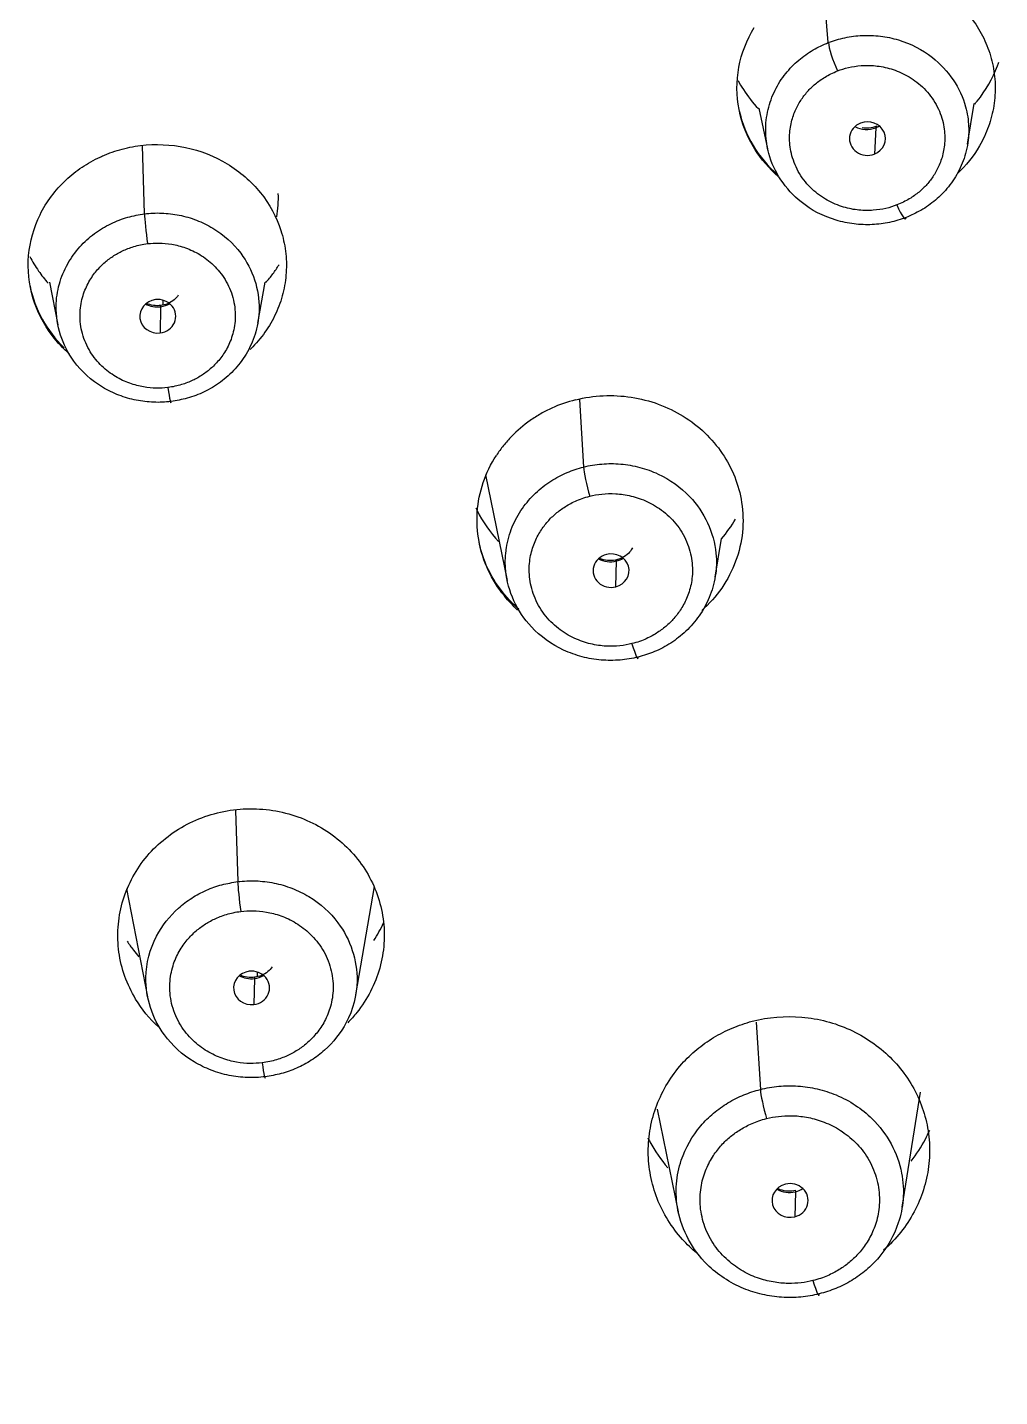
# Model space of a CAD drawing. Extents: x 0 to 1354, y 3495 to 4487.
# Drawn here: x 466.13 to 478.31, y 4063.05 to 4080.2 of the extents above; entities that cross this region are included whole.
import ezdxf

# ---------------------------------------------------------------- set-up
doc = ezdxf.new("R2010")
doc.units = 0
doc.header["$LTSCALE"] = 30
doc.header["$MEASUREMENT"] = 0
doc.layers.add('\\M+5B3DF\\M+5B4E7\\M+5CFDF', color=3, linetype='CONTINUOUS', lineweight=9)

msp = doc.modelspace()

# ---------------------------------------------------------------- linework, layer by layer
at = {"layer": '\\M+5B3DF\\M+5B4E7\\M+5CFDF', "color": 0, "lineweight": -3}
for p, q in [((476.167, 4080.006), (476.097, 4080.853)), ((475.298, 4079.185), (475.407, 4078.677)), ((477.912, 4078.735), (477.994, 4079.242)), ((476.761, 4078.94), (476.744, 4078.609)), ((467.601, 4077.861), (467.577, 4078.715)), ((466.411, 4077.005), (466.516, 4076.472)), ((469.021, 4076.492), (469.112, 4077.005)), ((467.833, 4076.78), (467.832, 4076.72)), ((467.803, 4076.698), (467.797, 4076.369)), ((473.052, 4075.536), (473.101, 4074.69)), ((471.872, 4074.594), (472.145, 4073.267)), ((474.75, 4073.312), (474.829, 4073.793)), ((473.504, 4073.188), (473.515, 4073.513)), ((473.586, 4073.557), (473.586, 4073.556)), ((468.743, 4070.387), (468.769, 4069.497)), ((467.377, 4069.405), (467.641, 4068.054)), ((470.247, 4068.079), (470.482, 4069.438)), ((469.014, 4068.366), (469.013, 4068.308)), ((468.978, 4068.283), (468.973, 4067.957)), ((475.265, 4067.738), (475.316, 4066.895)), ((477.092, 4065.42), (477.321, 4066.858)), ((474.022, 4066.646), (474.287, 4065.362)), ((475.755, 4065.613), (475.746, 4065.3))]:
    msp.add_line(p, q, dxfattribs=at)
for centre, major_axis, ratio, start_param, end_param in [((476.282, 4079.758), (0.108, -0.28), 0.136474, 3.575633, 5.051436), ((476.641, 4079.449), (-1.619, -0.041), 0.925657, 0.171946, 0.793629), ((476.657, 4078.804), (-0.225, 0), 0.934459, 5.106752, 8.248345), ((476.657, 4078.804), (-0.225, 0), 0.934459, 1.96516, 5.106752), ((476.648, 4079.194), (-0.298, -0.008), 0.925657, 1.028306, 1.939808), ((476.648, 4079.194), (-0.298, -0.008), 0.925657, 1.939808, 2.1097), ((476.876, 4078.677), (-0.108, 0.28), 0.136474, 0.010286, 0.294414), ((477.026, 4078.079), (-0.108, 0.28), 0.136474, 1.909843, 3.436007), ((467.64, 4077.595), (0.037, -0.298), 0.046549, 3.598384, 5.074186), ((467.762, 4077.226), (-1.62, -0.014), 0.92505, 0.171158, 0.759745), ((467.768, 4076.578), (-0.225, 0), 0.934536, 4.843899, 7.985491), ((467.768, 4076.578), (-0.225, 0), 0.934536, 1.702306, 4.843899), ((467.764, 4076.971), (-0.298, -0.003), 0.92505, 1.034112, 1.693651), ((467.764, 4076.971), (-0.298, -0.003), 0.92505, 1.693651, 2.106279), ((467.842, 4076.415), (-0.037, 0.298), 0.046549, 0.00103, 0.317165), ((467.894, 4075.793), (-0.037, 0.298), 0.046549, 1.932593, 3.458757), ((473.178, 4074.431), (0.073, -0.291), 0.092301, 3.593, 5.065638), ((473.446, 4073.392), (-0.225, 0), 0.934575, 4.975682, 8.117275), ((473.438, 4073.777), (-0.296, -0.006), 0.92411, 1.015168, 1.814755), ((473.446, 4073.392), (-0.225, 0), 0.934575, 1.83409, 4.975682), ((473.438, 4073.777), (-0.296, -0.006), 0.92411, 1.814755, 2.123709), ((473.592, 4073.238), (0.073, -0.291), 0.092301, 3.149747, 3.453374), ((473.708, 4072.584), (-0.073, 0.291), 0.092301, 1.924045, 3.453374), ((468.808, 4069.231), (-0.037, 0.298), 0.046549, 0.463176, 1.932593), ((468.943, 4068.166), (-0.225, 0), 0.9347, 4.84425, 7.985842), ((468.943, 4068.166), (-0.225, 0), 0.9347, 1.702657, 4.84425), ((468.939, 4068.554), (-0.296, -0.003), 0.922624, 1.025368, 1.691777), ((468.939, 4068.554), (-0.296, -0.003), 0.922624, 1.691777, 2.114664), ((469.017, 4068.001), (-0.037, 0.298), 0.046549, 0.008441, 0.32355), ((469.075, 4067.335), (0.037, -0.298), 0.046549, 5.074186, 6.606735), ((475.393, 4066.636), (-0.073, 0.291), 0.092301, 0.457548, 1.924045), ((475.688, 4065.504), (-0.226, 0), 0.934732, 4.976406, 8.117998), ((475.679, 4065.872), (-0.292, -0.007), 0.921816, 0.97664, 1.811223), ((475.688, 4065.504), (-0.226, 0), 0.934732, 1.834813, 4.976406), ((475.679, 4065.872), (-0.292, -0.007), 0.921816, 1.811223, 2.161607), ((475.832, 4065.338), (-0.073, 0.291), 0.092301, 6.279072, 6.601107), ((475.975, 4064.607), (0.073, -0.291), 0.092301, 5.065638, 6.601107)]:
    msp.add_ellipse(centre, major_axis=major_axis, ratio=ratio, start_param=start_param, end_param=end_param, dxfattribs=at)
for points, knots in [([(498.048, 4158.561), (499.537, 4157.987), (500.991, 4157.335), (503.081, 4156.207), (503.762, 4155.806), (505.084, 4154.951), (505.725, 4154.496), (507.584, 4153.058), (508.739, 4152.003), (510.862, 4149.74), (511.83, 4148.532), (513.568, 4145.995), (514.339, 4144.667), (515.694, 4141.93), (516.278, 4140.521), (517.804, 4136.224), (518.517, 4133.268), (519.308, 4128.796), (519.526, 4127.298), (519.894, 4124.296), (520.044, 4122.791), (520.417, 4118.271), (520.56, 4115.25), (520.636, 4110.717), (520.638, 4109.206), (520.597, 4106.184), (520.554, 4104.673), (520.42, 4101.654), (520.327, 4100.145), (520.086, 4097.131), (519.937, 4095.626), (519.387, 4091.124), (518.877, 4088.136), (517.767, 4083.729), (517.34, 4082.272), (516.354, 4079.399), (515.796, 4077.981), (514.522, 4075.209), (513.81, 4073.852), (512.18, 4071.249), (511.258, 4070.005), (509.698, 4068.277), (509.148, 4067.723), (507.992, 4066.671), (507.385, 4066.174), (505.494, 4064.757), (504.148, 4063.913), (502.068, 4062.746), (501.364, 4062.374), (499.94, 4061.655), (499.22, 4061.307), (497.053, 4060.279), (495.596, 4059.613), (493.446, 4058.543), (492.736, 4058.174), (491.338, 4057.396), (490.652, 4056.987), (489.311, 4056.118), (488.657, 4055.66), (487.706, 4054.933), (487.393, 4054.684), (486.779, 4054.174), (486.478, 4053.913), (485.881, 4053.384), (485.585, 4053.118), (484.991, 4052.582), (484.694, 4052.312), (483.812, 4051.489), (483.237, 4050.921), (482.168, 4049.711), (481.671, 4049.072), (480.772, 4047.729), (480.371, 4047.025), (479.653, 4045.576), (479.334, 4044.832), (478.76, 4043.32), (478.506, 4042.552), (477.821, 4040.226), (477.47, 4038.645), (477.193, 4037.052)], [0, 0, 0, 0, 0.03125, 0.03125, 0.046875, 0.046875, 0.0625, 0.0625, 0.09375, 0.09375, 0.125, 0.125, 0.15625, 0.15625, 0.1875, 0.1875, 0.25, 0.25, 0.28125, 0.28125, 0.3125, 0.3125, 0.375, 0.375, 0.40625, 0.40625, 0.4375, 0.4375, 0.46875, 0.46875, 0.5, 0.5, 0.5625, 0.5625, 0.59375, 0.59375, 0.625, 0.625, 0.65625, 0.65625, 0.6875, 0.6875, 0.703125, 0.703125, 0.71875, 0.71875, 0.75, 0.75, 0.765625, 0.765625, 0.78125, 0.78125, 0.8125, 0.8125, 0.828125, 0.828125, 0.84375, 0.84375, 0.859375, 0.859375, 0.867188, 0.867188, 0.875, 0.875, 0.882813, 0.882813, 0.890625, 0.890625, 0.90625, 0.90625, 0.921875, 0.921875, 0.9375, 0.9375, 0.953125, 0.953125, 0.96875, 0.96875, 1, 1, 1, 1]), ([(477.479, 4036.988), (477.514, 4037.19), (477.594, 4037.649), (477.743, 4038.418), (477.942, 4039.344), (478.182, 4040.346), (478.558, 4041.75), (479.034, 4043.258), (479.749, 4045.107), (480.557, 4046.812), (481.569, 4048.451), (482.475, 4049.612), (483.174, 4050.395), (483.72, 4050.964), (484.274, 4051.514), (484.896, 4052.101), (485.556, 4052.699), (486.279, 4053.336), (487.009, 4053.963), (487.729, 4054.55), (488.497, 4055.146), (489.606, 4055.948), (491.134, 4056.933), (493.076, 4058.015), (495.111, 4059.026), (497.684, 4060.238), (500.38, 4061.506), (502.737, 4062.753), (504.255, 4063.645), (505.394, 4064.366), (507.42, 4065.757), (509.41, 4067.484), (511.2, 4069.52), (512.347, 4071.021), (513.485, 4072.763), (514.592, 4074.748), (515.655, 4076.97), (516.656, 4079.43), (517.576, 4082.125), (518.696, 4086.112), (519.683, 4091.185), (520.366, 4097.065), (520.727, 4102.371), (520.873, 4107.087), (520.883, 4111.209), (520.799, 4114.734), (520.663, 4117.66), (520.51, 4119.989), (520.37, 4121.722), (520.265, 4122.858), (520.029, 4125.221), (519.591, 4128.685), (518.759, 4133.098), (517.87, 4136.521), (516.72, 4140.04), (515.134, 4143.756), (512.786, 4147.647), (510.218, 4150.803), (507.625, 4153.277), (505.162, 4155.143), (502.955, 4156.485), (501.114, 4157.427), (499.704, 4158.062), (498.76, 4158.452), (498.289, 4158.636), (498.135, 4158.696)], [0, 0, 0, 0, 0.003976, 0.009037, 0.015181, 0.02234, 0.029033, 0.04339, 0.053009, 0.067553, 0.080041, 0.090497, 0.096214, 0.100508, 0.105868, 0.11143, 0.117193, 0.123269, 0.130297, 0.136094, 0.141538, 0.149425, 0.163015, 0.17726, 0.192999, 0.207436, 0.232823, 0.251111, 0.25955, 0.267329, 0.277588, 0.307897, 0.319194, 0.331856, 0.345879, 0.361259, 0.378, 0.3961, 0.415561, 0.436382, 0.481194, 0.521892, 0.558479, 0.590959, 0.619335, 0.643607, 0.663774, 0.679837, 0.691795, 0.699649, 0.703397, 0.740803, 0.771616, 0.795835, 0.813454, 0.847523, 0.878173, 0.905401, 0.929204, 0.949582, 0.966531, 0.980047, 0.990129, 0.99678, 1, 1, 1, 1]), ([(513.427, 4145.187), (513.48, 4145.097), (513.748, 4144.642), (514.216, 4143.801), (514.803, 4142.642), (515.35, 4141.432), (515.869, 4140.179), (516.359, 4138.882), (516.811, 4137.542), (517.231, 4136.161), (517.62, 4134.741), (517.972, 4133.281), (518.295, 4131.785), (518.589, 4130.252), (518.853, 4128.684), (519.088, 4127.081), (519.299, 4125.445), (519.489, 4123.776), (519.654, 4122.075), (519.8, 4120.342), (519.923, 4118.577), (520.022, 4116.78), (520.104, 4114.952), (520.159, 4113.093), (520.192, 4111.204), (520.2, 4109.283), (520.184, 4107.333), (520.142, 4105.353), (520.072, 4103.343), (519.968, 4101.304), (519.836, 4099.236), (519.661, 4097.14), (519.446, 4095.017), (519.186, 4092.868), (518.862, 4090.696), (518.475, 4088.503), (518.008, 4086.292), (517.445, 4084.07), (516.895, 4082.18), (516.378, 4080.628), (515.937, 4079.415), (515.462, 4078.213), (514.953, 4077.023), (514.411, 4075.846), (513.823, 4074.688), (513.197, 4073.548), (512.522, 4072.431), (511.794, 4071.344), (511.016, 4070.288), (510.174, 4069.274), (509.278, 4068.301), (508.329, 4067.373), (507.318, 4066.502), (506.265, 4065.677), (505.158, 4064.913), (504.025, 4064.185), (502.866, 4063.493), (501.681, 4062.841), (500.482, 4062.214), (499.267, 4061.612), (498.043, 4061.026), (496.814, 4060.45), (495.586, 4059.872), (494.366, 4059.28), (493.158, 4058.67), (491.963, 4058.037), (490.856, 4057.41), (489.844, 4056.784), (488.921, 4056.166), (488.019, 4055.52), (487.143, 4054.84), (486.294, 4054.129), (485.464, 4053.395), (484.636, 4052.653), (483.81, 4051.901), (483.006, 4051.122), (482.253, 4050.295), (481.546, 4049.429), (480.877, 4048.53), (480.429, 4047.791), (480.066, 4047.147), (479.712, 4046.488), (479.216, 4045.458), (478.637, 4044.031), (478.109, 4042.498), (477.688, 4040.993), (477.358, 4039.666), (477.064, 4038.345), (476.908, 4037.461), (476.83, 4037.021)], [0, 0, 0, 0, 0.002468, 0.012514, 0.022798, 0.033329, 0.044108, 0.055129, 0.066393, 0.077904, 0.089657, 0.101655, 0.113899, 0.126387, 0.139118, 0.152094, 0.165315, 0.17878, 0.192488, 0.20644, 0.220635, 0.235074, 0.249757, 0.264681, 0.279851, 0.295264, 0.31092, 0.326819, 0.34296, 0.359346, 0.375974, 0.392844, 0.409959, 0.427314, 0.444912, 0.462752, 0.480832, 0.499156, 0.517721, 0.528, 0.538278, 0.548557, 0.558836, 0.569113, 0.579388, 0.589662, 0.599931, 0.610203, 0.620471, 0.630736, 0.641004, 0.651267, 0.661534, 0.671801, 0.682071, 0.692355, 0.702632, 0.712912, 0.723195, 0.733479, 0.743768, 0.75406, 0.764357, 0.774655, 0.784949, 0.79524, 0.805535, 0.814028, 0.822513, 0.830998, 0.839481, 0.847958, 0.856419, 0.864871, 0.873338, 0.881827, 0.890319, 0.898795, 0.907282, 0.915765, 0.918446, 0.924105, 0.932748, 0.944371, 0.958984, 0.969412, 0.979719, 0.989916, 1, 1, 1, 1]), ([(513.725, 4145.279), (513.731, 4145.27), (513.921, 4144.944), (514.292, 4144.287), (514.818, 4143.281), (515.332, 4142.192), (515.864, 4140.957), (516.434, 4139.511), (517.002, 4137.869), (517.539, 4136.095), (518.024, 4134.249), (518.452, 4132.336), (518.837, 4130.355), (519.172, 4128.306), (519.462, 4126.181), (519.721, 4123.968), (519.936, 4121.681), (520.119, 4119.321), (520.255, 4116.932), (520.357, 4114.541), (520.411, 4112.202), (520.431, 4109.921), (520.417, 4107.681), (520.37, 4105.453), (520.289, 4103.21), (520.168, 4100.954), (520.012, 4098.687), (519.804, 4096.398), (519.55, 4094.055), (519.222, 4091.662), (518.816, 4089.225), (518.311, 4086.729), (517.7, 4084.286), (517.109, 4082.252), (516.582, 4080.674), (516.137, 4079.453), (515.667, 4078.267), (515.174, 4077.116), (514.657, 4075.989), (514.101, 4074.884), (513.507, 4073.79), (512.865, 4072.707), (512.171, 4071.647), (511.449, 4070.641), (510.709, 4069.711), (509.956, 4068.856), (509.185, 4068.048), (508.377, 4067.279), (507.529, 4066.551), (506.654, 4065.857), (505.751, 4065.208), (504.838, 4064.606), (503.932, 4064.036), (503.025, 4063.5), (502.11, 4062.994), (501.183, 4062.5), (500.202, 4062), (499.127, 4061.474), (497.949, 4060.915), (496.699, 4060.331), (495.418, 4059.727), (494.143, 4059.105), (492.932, 4058.486), (491.85, 4057.904), (490.78, 4057.291), (489.735, 4056.635), (488.677, 4055.909), (487.713, 4055.193), (486.781, 4054.439), (485.86, 4053.634), (484.945, 4052.807), (484.055, 4051.994), (483.233, 4051.2), (482.53, 4050.434), (481.962, 4049.75), (481.523, 4049.186), (481.179, 4048.715), (480.9, 4048.299), (480.664, 4047.915), (480.417, 4047.491), (480.151, 4047.014), (479.866, 4046.469), (479.594, 4045.915), (479.333, 4045.338), (479.068, 4044.707), (478.782, 4043.972), (478.461, 4043.083), (478.13, 4042.043), (477.807, 4040.882), (477.496, 4039.643), (477.206, 4038.354), (477.049, 4037.473), (476.97, 4037.032)], [0, 0, 0, 0, 0.000249, 0.008916, 0.017886, 0.027158, 0.037545, 0.049877, 0.064188, 0.079026, 0.094192, 0.109873, 0.126, 0.142603, 0.159715, 0.177508, 0.196149, 0.214924, 0.234452, 0.253688, 0.272519, 0.290724, 0.308584, 0.326418, 0.344337, 0.362602, 0.380752, 0.398999, 0.417862, 0.437408, 0.457046, 0.477191, 0.498512, 0.517389, 0.527892, 0.538271, 0.548415, 0.558305, 0.568085, 0.577888, 0.587654, 0.597568, 0.607634, 0.617478, 0.626664, 0.635428, 0.644046, 0.652634, 0.661245, 0.669847, 0.678351, 0.686737, 0.694871, 0.702836, 0.710787, 0.718707, 0.726778, 0.735836, 0.745918, 0.756431, 0.767185, 0.778121, 0.788755, 0.798204, 0.806156, 0.816934, 0.826447, 0.835552, 0.84446, 0.853939, 0.86358, 0.872633, 0.88133, 0.889549, 0.896262, 0.901548, 0.905802, 0.909513, 0.912928, 0.916035, 0.920686, 0.925318, 0.929989, 0.934669, 0.939673, 0.945479, 0.952541, 0.961029, 0.970166, 0.979783, 0.989897, 1, 1, 1, 1]), ([(520.631, 4109.794), (520.631, 4109.055), (520.626, 4108.315), (520.593, 4106.063), (520.549, 4104.549), (520.41, 4101.522), (520.316, 4100.011), (520.069, 4096.991), (519.918, 4095.482), (519.544, 4092.474), (519.321, 4090.973), (518.78, 4087.989), (518.463, 4086.506), (517.71, 4083.56), (517.276, 4082.099), (516.524, 4079.94), (516.257, 4079.225), (515.686, 4077.807), (515.381, 4077.104), (514.413, 4075.028), (513.695, 4073.681), (512.46, 4071.742), (512.021, 4071.109), (511.316, 4070.184), (511.073, 4069.88), (510.571, 4069.279), (510.311, 4068.983), (509.514, 4068.118), (508.959, 4067.57), (507.794, 4066.536), (507.185, 4066.05), (505.926, 4065.121), (505.275, 4064.68), (503.941, 4063.839), (503.257, 4063.437), (501.865, 4062.664), (501.156, 4062.293), (499.728, 4061.578), (499.007, 4061.232), (496.838, 4060.205), (495.385, 4059.538), (493.246, 4058.464), (492.541, 4058.094), (491.158, 4057.314), (490.48, 4056.903), (489.157, 4056.036), (488.509, 4055.577), (487.568, 4054.848), (487.26, 4054.6), (486.654, 4054.092), (486.357, 4053.833), (485.766, 4053.307), (485.471, 4053.041), (484.882, 4052.509), (484.588, 4052.242), (484.008, 4051.697), (483.721, 4051.421), (483.163, 4050.853), (482.891, 4050.56), (482.366, 4049.957), (482.112, 4049.647), (481.623, 4049.009), (481.389, 4048.682), (480.725, 4047.681), (480.333, 4046.983), (479.625, 4045.54), (479.309, 4044.795), (478.743, 4043.291), (478.492, 4042.53), (477.817, 4040.223), (477.469, 4038.654), (477.192, 4037.064)], [0, 0, 0, 0, 0.025066, 0.025066, 0.076378, 0.076378, 0.127691, 0.127691, 0.179003, 0.179003, 0.230315, 0.230315, 0.281628, 0.281628, 0.33294, 0.33294, 0.358596, 0.358596, 0.384252, 0.384252, 0.435565, 0.435565, 0.461221, 0.461221, 0.474049, 0.474049, 0.486877, 0.486877, 0.512533, 0.512533, 0.538189, 0.538189, 0.563845, 0.563845, 0.589502, 0.589502, 0.615158, 0.615158, 0.640814, 0.640814, 0.692126, 0.692126, 0.717782, 0.717782, 0.743438, 0.743438, 0.769095, 0.769095, 0.781923, 0.781923, 0.794751, 0.794751, 0.807579, 0.807579, 0.820407, 0.820407, 0.833235, 0.833235, 0.846063, 0.846063, 0.858891, 0.858891, 0.871719, 0.871719, 0.897375, 0.897375, 0.923032, 0.923032, 0.948688, 0.948688, 1, 1, 1, 1]), ([(476.021, 4080.836), (476.198, 4080.905), (476.383, 4080.943), (476.765, 4080.957), (476.954, 4080.933), (477.317, 4080.823), (477.485, 4080.739), (477.785, 4080.52), (477.913, 4080.386), (478.064, 4080.16), (478.106, 4080.081), (478.177, 4079.917), (478.204, 4079.83), (478.243, 4079.656), (478.254, 4079.569), (478.259, 4079.392), (478.254, 4079.302), (478.226, 4079.126), (478.204, 4079.04), (478.144, 4078.872), (478.106, 4078.789), (477.986, 4078.584), (477.891, 4078.465), (477.78, 4078.363)], [0, 0, 0, 0, 0.127832, 0.127832, 0.255665, 0.255665, 0.383497, 0.383497, 0.511329, 0.511329, 0.575245, 0.575245, 0.639161, 0.639161, 0.703078, 0.703078, 0.766994, 0.766994, 0.83091, 0.83091, 0.894826, 0.894826, 1, 1, 1, 1]), ([(475.538, 4078.33), (475.425, 4078.43), (475.325, 4078.545), (475.151, 4078.823), (475.083, 4078.993), (475.015, 4079.341), (475.014, 4079.522), (475.079, 4079.871), (475.144, 4080.041), (475.24, 4080.196)], [0, 0, 0, 0, 0.214917, 0.214917, 0.476611, 0.476611, 0.738306, 0.738306, 1, 1, 1, 1]), ([(476.167, 4080.006), (476.201, 4080.018), (476.269, 4080.042), (476.375, 4080.068), (476.483, 4080.087), (476.595, 4080.096), (476.707, 4080.097), (476.821, 4080.088), (476.934, 4080.069), (477.164, 4080.011), (477.58, 4079.799), (477.873, 4079.362), (477.922, 4079.036), (477.925, 4078.953)], [0, 0, 0, 0, 0.044416, 0.089278, 0.134586, 0.18034, 0.22654, 0.273185, 0.320274, 0.367807, 0.567597, 0.889501, 1, 1, 1, 1]), ([(475.383, 4078.865), (475.383, 4078.877), (475.38, 4078.978), (475.402, 4079.165), (475.49, 4079.409), (475.624, 4079.618), (475.788, 4079.787), (475.97, 4079.918), (476.103, 4079.977), (476.167, 4080.006)], [0, 0, 0, 0, 0.024157, 0.211394, 0.388814, 0.5564, 0.714135, 0.862006, 1, 1, 1, 1]), ([(478.001, 4079.236), (478.012, 4079.248), (478.132, 4079.393), (478.235, 4079.571), (478.298, 4079.745), (478.304, 4079.761)], [0, 0, 0, 0, 0.077247, 0.917109, 1, 1, 1, 1]), ([(475.037, 4079.531), (475.057, 4079.493), (475.131, 4079.368), (475.221, 4079.253), (475.291, 4079.179)], [0, 0, 0, 0, 0.30249, 1, 1, 1, 1]), ([(477.141, 4077.815), (477.108, 4077.803), (477.04, 4077.779), (476.935, 4077.753), (476.827, 4077.734), (476.716, 4077.725), (476.603, 4077.724), (476.489, 4077.733), (476.376, 4077.752), (476.14, 4077.811), (475.724, 4078.025), (475.435, 4078.461), (475.387, 4078.782), (475.383, 4078.865)], [0, 0, 0, 0, 0.044131, 0.088796, 0.133998, 0.179735, 0.22601, 0.272822, 0.320172, 0.368061, 0.574151, 0.890348, 1, 1, 1, 1]), ([(476.773, 4078.959), (476.742, 4078.946), (476.683, 4078.932), (476.62, 4078.934), (476.591, 4078.938)], [0, 0, 0, 0, 0.533722, 1, 1, 1, 1]), ([(477.925, 4078.953), (477.926, 4078.941), (477.928, 4078.839), (477.906, 4078.651), (477.816, 4078.407), (477.681, 4078.199), (477.517, 4078.031), (477.336, 4077.901), (477.204, 4077.843), (477.141, 4077.815)], [0, 0, 0, 0, 0.024366, 0.213089, 0.391357, 0.559177, 0.716555, 0.863494, 1, 1, 1, 1]), ([(466.619, 4078.287), (466.682, 4078.345), (466.816, 4078.452), (466.967, 4078.536), (467.066, 4078.582), (467.087, 4078.591), (467.127, 4078.608), (467.188, 4078.632), (467.25, 4078.652), (467.376, 4078.688), (467.463, 4078.705), (467.551, 4078.716)], [0, 0, 0, 0, 0.25, 0.5, 0.5, 0.5625, 0.5625, 0.625, 0.75, 0.75, 1, 1, 1, 1]), ([(467.551, 4078.716), (467.74, 4078.739), (467.93, 4078.731), (468.303, 4078.653), (468.478, 4078.584), (468.799, 4078.39), (468.939, 4078.268), (469.168, 4077.984), (469.254, 4077.824), (469.337, 4077.568), (469.356, 4077.482), (469.379, 4077.306), (469.382, 4077.216), (469.371, 4077.039), (469.357, 4076.951), (469.314, 4076.779), (469.283, 4076.693), (469.208, 4076.531), (469.163, 4076.453), (469.058, 4076.305), (468.998, 4076.235), (468.93, 4076.167), (468.927, 4076.164), (468.924, 4076.161)], [0, 0, 0, 0, 0.142379, 0.142379, 0.284758, 0.284758, 0.427137, 0.427137, 0.569517, 0.569517, 0.640706, 0.640706, 0.711896, 0.711896, 0.783085, 0.783085, 0.854275, 0.854275, 0.925465, 0.925465, 0.996654, 0.996654, 1, 1, 1, 1]), ([(466.663, 4076.105), (466.583, 4076.174), (466.51, 4076.251), (466.338, 4076.477), (466.254, 4076.641), (466.153, 4076.981), (466.135, 4077.162), (466.165, 4077.514), (466.215, 4077.69), (466.373, 4078.011), (466.484, 4078.16), (466.619, 4078.287)], [0, 0, 0, 0, 0.125157, 0.125157, 0.343868, 0.343868, 0.562579, 0.562579, 0.781289, 0.781289, 1, 1, 1, 1]), ([(469.258, 4077.823), (469.275, 4077.92), (469.282, 4078.019), (469.277, 4078.117), (469.277, 4078.117)], [0, 0, 0, 0, 0.999848, 1, 1, 1, 1]), ([(466.495, 4076.702), (466.495, 4076.702), (466.496, 4076.797), (466.523, 4076.981), (466.628, 4077.235), (466.781, 4077.448), (466.968, 4077.618), (467.173, 4077.741), (467.386, 4077.825), (467.531, 4077.849), (467.601, 4077.861)], [0, 0, 0, 0, 0.000032, 0.168018, 0.327652, 0.478917, 0.621797, 0.756278, 0.882349, 1, 1, 1, 1]), ([(467.601, 4077.861), (467.636, 4077.865), (467.709, 4077.872), (467.818, 4077.872), (467.928, 4077.863), (468.038, 4077.846), (468.147, 4077.819), (468.254, 4077.783), (468.358, 4077.737), (468.565, 4077.625), (468.908, 4077.32), (469.041, 4076.913), (469.038, 4076.668)], [0, 0, 0, 0, 0.049934, 0.100371, 0.151309, 0.202748, 0.254689, 0.307129, 0.360069, 0.413509, 0.638124, 1, 1, 1, 1]), ([(466.164, 4077.327), (466.197, 4077.264), (466.267, 4077.148), (466.352, 4077.041), (466.396, 4076.993)], [0, 0, 0, 0, 0.525355, 1, 1, 1, 1]), ([(469.12, 4076.999), (469.152, 4077.035), (469.211, 4077.107), (469.263, 4077.184), (469.287, 4077.223)], [0, 0, 0, 0, 0.514041, 1, 1, 1, 1]), ([(468.024, 4076.841), (468.012, 4076.822), (467.975, 4076.78), (467.897, 4076.732), (467.833, 4076.716), (467.8, 4076.712)], [0, 0, 0, 0, 0.30768, 0.665073, 1, 1, 1, 1]), ([(467.933, 4075.51), (467.897, 4075.507), (467.825, 4075.499), (467.716, 4075.5), (467.607, 4075.508), (467.497, 4075.525), (467.388, 4075.552), (467.281, 4075.588), (467.176, 4075.634), (466.965, 4075.748), (466.623, 4076.055), (466.492, 4076.461), (466.495, 4076.702)], [0, 0, 0, 0, 0.049567, 0.099735, 0.150504, 0.201876, 0.253851, 0.306429, 0.359612, 0.4134, 0.644878, 1, 1, 1, 1]), ([(467.812, 4076.714), (467.778, 4076.709), (467.714, 4076.709), (467.652, 4076.728), (467.625, 4076.74)], [0, 0, 0, 0, 0.514616, 1, 1, 1, 1]), ([(469.038, 4076.668), (469.038, 4076.668), (469.037, 4076.572), (469.009, 4076.387), (468.903, 4076.132), (468.748, 4075.919), (468.561, 4075.75), (468.356, 4075.628), (468.145, 4075.546), (468.002, 4075.522), (467.933, 4075.51)], [0, 0, 0, 0, 0.000031, 0.169571, 0.330207, 0.481943, 0.624786, 0.758741, 0.883811, 1, 1, 1, 1]), ([(473.001, 4075.531), (473.116, 4075.56), (473.231, 4075.577), (473.464, 4075.588), (473.583, 4075.582), (473.93, 4075.529), (474.154, 4075.447), (474.447, 4075.266), (474.538, 4075.196), (474.703, 4075.038), (474.776, 4074.953), (474.901, 4074.768), (474.954, 4074.668), (475.035, 4074.463), (475.064, 4074.357), (475.081, 4074.247)], [0, 0, 0, 0, 0.125, 0.125, 0.25, 0.25, 0.5, 0.5, 0.625, 0.625, 0.75, 0.75, 0.875, 0.875, 1, 1, 1, 1]), ([(473.001, 4075.531), (472.898, 4075.505), (472.799, 4075.471), (472.657, 4075.406), (472.611, 4075.383), (472.543, 4075.344), (472.52, 4075.33), (472.476, 4075.302), (472.454, 4075.288), (472.348, 4075.213), (472.27, 4075.147), (472.164, 4075.037), (472.13, 4074.999), (472.082, 4074.939), (472.067, 4074.919), (472.037, 4074.877), (472.022, 4074.856), (472.009, 4074.835)], [0, 0, 0, 0, 0.25, 0.25, 0.375, 0.375, 0.4375, 0.4375, 0.5, 0.5, 0.75, 0.75, 0.875, 0.875, 0.9375, 0.9375, 1, 1, 1, 1]), ([(472.275, 4072.899), (472.215, 4072.953), (472.16, 4073.012), (472.028, 4073.174), (471.96, 4073.283), (471.854, 4073.511), (471.815, 4073.632), (471.769, 4073.878), (471.762, 4074.002), (471.788, 4074.377), (471.869, 4074.62), (472.009, 4074.835)], [0, 0, 0, 0, 0.111782, 0.111782, 0.289426, 0.289426, 0.467069, 0.467069, 0.644713, 0.644713, 1, 1, 1, 1]), ([(473.101, 4074.69), (473.138, 4074.699), (473.214, 4074.716), (473.33, 4074.729), (473.448, 4074.734), (473.567, 4074.729), (473.687, 4074.713), (473.806, 4074.687), (473.923, 4074.651), (474.15, 4074.557), (474.545, 4074.278), (474.734, 4073.869), (474.76, 4073.61)], [0, 0, 0, 0, 0.050455, 0.101482, 0.153081, 0.205252, 0.257993, 0.311305, 0.365187, 0.419637, 0.637035, 1, 1, 1, 1]), ([(472.13, 4073.641), (472.131, 4073.653), (472.146, 4073.755), (472.197, 4073.94), (472.325, 4074.173), (472.492, 4074.366), (472.683, 4074.516), (472.887, 4074.626), (473.031, 4074.669), (473.101, 4074.69)], [0, 0, 0, 0, 0.024004, 0.210336, 0.387224, 0.554649, 0.712596, 0.86105, 1, 1, 1, 1]), ([(471.752, 4074.179), (471.757, 4074.167), (471.831, 4074.015), (471.929, 4073.873), (472.036, 4073.756)], [0, 0, 0, 0, 0.075709, 1, 1, 1, 1]), ([(475.081, 4074.247), (475.101, 4074.123), (475.104, 4073.999), (475.079, 4073.751), (475.05, 4073.627), (474.963, 4073.393), (474.904, 4073.279), (474.76, 4073.071), (474.677, 4072.977), (474.583, 4072.892)], [0, 0, 0, 0, 0.251099, 0.251099, 0.502197, 0.502197, 0.753296, 0.753296, 1, 1, 1, 1]), ([(472.291, 4072.91), (472.265, 4072.932), (472.216, 4072.977), (472.152, 4073.045), (471.97, 4073.258), (471.848, 4073.5), (471.797, 4073.728), (471.793, 4073.745)], [0, 0, 0, 0, 0.10063, 0.198957, 0.278667, 0.946275, 1, 1, 1, 1]), ([(473.715, 4073.679), (473.706, 4073.66), (473.676, 4073.618), (473.613, 4073.562), (473.552, 4073.537), (473.52, 4073.529)], [0, 0, 0, 0, 0.279691, 0.65617, 1, 1, 1, 1]), ([(473.785, 4072.31), (473.748, 4072.301), (473.673, 4072.284), (473.558, 4072.271), (473.44, 4072.266), (473.321, 4072.271), (473.201, 4072.286), (473.082, 4072.312), (472.965, 4072.349), (472.733, 4072.444), (472.339, 4072.725), (472.114, 4073.218), (472.119, 4073.558), (472.13, 4073.641)], [0, 0, 0, 0, 0.044889, 0.09034, 0.136355, 0.182933, 0.230075, 0.277783, 0.326057, 0.374898, 0.574356, 0.894229, 1, 1, 1, 1]), ([(473.525, 4073.53), (473.493, 4073.522), (473.427, 4073.514), (473.35, 4073.527), (473.311, 4073.543), (473.303, 4073.546)], [0, 0, 0, 0, 0.429374, 0.876821, 1, 1, 1, 1]), ([(474.76, 4073.61), (474.76, 4073.61), (474.77, 4073.514), (474.763, 4073.325), (474.688, 4073.057), (474.559, 4072.824), (474.392, 4072.631), (474.201, 4072.482), (473.998, 4072.373), (473.855, 4072.33), (473.785, 4072.31)], [0, 0, 0, 0, 0.000021, 0.168081, 0.327726, 0.478965, 0.621805, 0.756254, 0.882317, 1, 1, 1, 1]), ([(468.717, 4070.396), (468.826, 4070.41), (468.935, 4070.413), (469.153, 4070.4), (469.262, 4070.383), (469.474, 4070.329), (469.576, 4070.293), (469.772, 4070.201), (469.866, 4070.146), (470.125, 4069.957), (470.273, 4069.797), (470.49, 4069.44), (470.562, 4069.238), (470.605, 4068.93), (470.609, 4068.825), (470.594, 4068.618), (470.577, 4068.516), (470.52, 4068.314), (470.481, 4068.216), (470.385, 4068.029), (470.328, 4067.941), (470.225, 4067.813), (470.187, 4067.77), (470.147, 4067.73)], [0, 0, 0, 0, 0.079781, 0.079781, 0.159563, 0.159563, 0.239344, 0.239344, 0.319126, 0.319126, 0.478688, 0.478688, 0.638251, 0.638251, 0.718033, 0.718033, 0.797814, 0.797814, 0.877595, 0.877595, 0.957377, 0.957377, 1, 1, 1, 1]), ([(467.776, 4067.678), (467.664, 4067.781), (467.568, 4067.899), (467.382, 4068.206), (467.31, 4068.408), (467.267, 4068.716), (467.264, 4068.822), (467.278, 4069.029), (467.295, 4069.131), (467.351, 4069.331), (467.39, 4069.43), (467.486, 4069.615), (467.543, 4069.704), (467.677, 4069.87), (467.752, 4069.946), (467.915, 4070.082), (468.005, 4070.144), (468.289, 4070.3), (468.498, 4070.368), (468.717, 4070.396)], [0, 0, 0, 0, 0.124401, 0.124401, 0.299521, 0.299521, 0.387081, 0.387081, 0.47464, 0.47464, 0.5622, 0.5622, 0.64976, 0.64976, 0.73732, 0.73732, 0.82488, 0.82488, 1, 1, 1, 1]), ([(467.62, 4068.295), (467.62, 4068.295), (467.622, 4068.475), (467.706, 4068.798), (467.958, 4069.12), (468.19, 4069.295), (468.373, 4069.393), (468.567, 4069.463), (468.702, 4069.486), (468.769, 4069.497)], [0, 0, 0, 0, 0.000013, 0.305751, 0.554538, 0.668848, 0.781198, 0.891583, 1, 1, 1, 1]), ([(468.769, 4069.497), (468.806, 4069.501), (468.882, 4069.508), (468.996, 4069.508), (469.11, 4069.499), (469.225, 4069.481), (469.338, 4069.453), (469.45, 4069.415), (469.558, 4069.368), (469.773, 4069.25), (470.129, 4068.932), (470.268, 4068.511), (470.264, 4068.255)], [0, 0, 0, 0, 0.049924, 0.100363, 0.151317, 0.202784, 0.254765, 0.307259, 0.360265, 0.413783, 0.638438, 1, 1, 1, 1]), ([(467.384, 4068.751), (467.409, 4068.713), (467.456, 4068.647), (467.508, 4068.584), (467.531, 4068.557)], [0, 0, 0, 0, 0.559696, 1, 1, 1, 1]), ([(469.199, 4068.428), (469.186, 4068.408), (469.149, 4068.366), (469.073, 4068.319), (469.012, 4068.303), (468.98, 4068.299)], [0, 0, 0, 0, 0.31618, 0.677697, 1, 1, 1, 1]), ([(469.114, 4067.053), (469.077, 4067.049), (469.003, 4067.042), (468.889, 4067.042), (468.775, 4067.051), (468.661, 4067.069), (468.547, 4067.097), (468.435, 4067.135), (468.327, 4067.182), (468.107, 4067.301), (467.752, 4067.621), (467.616, 4068.042), (467.62, 4068.295)], [0, 0, 0, 0, 0.049608, 0.099807, 0.150598, 0.201983, 0.253963, 0.306537, 0.359708, 0.413476, 0.644113, 1, 1, 1, 1]), ([(468.986, 4068.3), (468.952, 4068.295), (468.888, 4068.295), (468.826, 4068.314), (468.798, 4068.327)], [0, 0, 0, 0, 0.506986, 1, 1, 1, 1]), ([(470.264, 4068.255), (470.264, 4068.255), (470.261, 4068.073), (470.176, 4067.75), (469.924, 4067.43), (469.695, 4067.255), (469.511, 4067.157), (469.317, 4067.087), (469.181, 4067.064), (469.114, 4067.053)], [0, 0, 0, 0, 0.000034, 0.308706, 0.553807, 0.668225, 0.780726, 0.891316, 1, 1, 1, 1]), ([(474.333, 4067.214), (474.391, 4067.279), (474.515, 4067.398), (474.656, 4067.499), (474.767, 4067.566), (474.806, 4067.588), (474.884, 4067.628), (474.924, 4067.646), (475.045, 4067.697), (475.128, 4067.725), (475.214, 4067.748)], [0, 0, 0, 0, 0.25, 0.5, 0.5, 0.625, 0.625, 0.75, 0.75, 1, 1, 1, 1]), ([(475.214, 4067.748), (475.418, 4067.801), (475.626, 4067.818), (476.045, 4067.782), (476.248, 4067.729), (476.531, 4067.6), (476.62, 4067.549), (476.789, 4067.433), (476.869, 4067.368), (477.014, 4067.225), (477.079, 4067.148), (477.195, 4066.983), (477.246, 4066.895), (477.33, 4066.713), (477.363, 4066.619), (477.411, 4066.426), (477.427, 4066.326), (477.439, 4066.128), (477.435, 4066.029), (477.411, 4065.831), (477.389, 4065.732), (477.298, 4065.446), (477.201, 4065.265), (477.01, 4065.025), (476.938, 4064.949), (476.859, 4064.88)], [0, 0, 0, 0, 0.133138, 0.133138, 0.266276, 0.266276, 0.332845, 0.332845, 0.399414, 0.399414, 0.465983, 0.465983, 0.532552, 0.532552, 0.599121, 0.599121, 0.66569, 0.66569, 0.732259, 0.732259, 0.798828, 0.798828, 0.931967, 0.931967, 1, 1, 1, 1]), ([(474.518, 4064.846), (474.455, 4064.899), (474.396, 4064.956), (474.273, 4065.091), (474.212, 4065.173), (474.105, 4065.345), (474.06, 4065.434), (473.988, 4065.621), (473.959, 4065.718), (473.922, 4065.914), (473.912, 4066.013), (473.911, 4066.212), (473.92, 4066.313), (473.956, 4066.509), (473.983, 4066.605), (474.055, 4066.792), (474.1, 4066.884), (474.205, 4067.056), (474.265, 4067.138), (474.333, 4067.214)], [0, 0, 0, 0, 0.090909, 0.090909, 0.204546, 0.204546, 0.318182, 0.318182, 0.431818, 0.431818, 0.545455, 0.545455, 0.659091, 0.659091, 0.772727, 0.772727, 0.886364, 0.886364, 1, 1, 1, 1]), ([(474.266, 4065.714), (474.274, 4065.814), (474.327, 4066.074), (474.499, 4066.376), (474.724, 4066.6), (474.906, 4066.73), (475.104, 4066.832), (475.246, 4066.874), (475.316, 4066.895)], [0, 0, 0, 0, 0.182497, 0.480623, 0.614162, 0.745242, 0.873856, 1, 1, 1, 1]), ([(475.316, 4066.895), (475.354, 4066.903), (475.43, 4066.92), (475.547, 4066.935), (475.667, 4066.941), (475.787, 4066.938), (475.909, 4066.925), (476.029, 4066.902), (476.149, 4066.869), (476.398, 4066.778), (476.817, 4066.503), (477.093, 4065.996), (477.112, 4065.626), (477.103, 4065.515)], [0, 0, 0, 0, 0.043365, 0.087187, 0.131466, 0.176201, 0.221392, 0.267039, 0.313141, 0.359698, 0.565193, 0.868596, 1, 1, 1, 1]), ([(473.905, 4066.29), (473.914, 4066.272), (473.923, 4066.255), (473.995, 4066.123), (474.07, 4066.013), (474.156, 4065.913)], [0, 0, 0, 0, 0.133183, 0.133183, 1, 1, 1, 1]), ([(477.205, 4065.995), (477.272, 4066.082), (477.332, 4066.175), (477.402, 4066.309), (477.42, 4066.346), (477.437, 4066.384)], [0, 0, 0, 0, 0.724696, 0.724696, 1, 1, 1, 1]), ([(476.053, 4064.333), (476.015, 4064.324), (475.939, 4064.307), (475.822, 4064.292), (475.703, 4064.286), (475.582, 4064.289), (475.461, 4064.302), (475.34, 4064.325), (475.221, 4064.358), (474.971, 4064.449), (474.552, 4064.724), (474.276, 4065.232), (474.257, 4065.602), (474.266, 4065.714)], [0, 0, 0, 0, 0.043294, 0.087041, 0.131242, 0.175898, 0.22101, 0.266578, 0.312603, 0.359087, 0.565389, 0.867491, 1, 1, 1, 1]), ([(475.76, 4065.629), (475.727, 4065.621), (475.662, 4065.615), (475.584, 4065.63), (475.544, 4065.647), (475.533, 4065.652)], [0, 0, 0, 0, 0.413423, 0.843961, 1, 1, 1, 1]), ([(477.103, 4065.515), (477.095, 4065.416), (477.043, 4065.155), (476.871, 4064.853), (476.646, 4064.629), (476.464, 4064.498), (476.266, 4064.396), (476.123, 4064.354), (476.053, 4064.333)], [0, 0, 0, 0, 0.18144, 0.480767, 0.613883, 0.744788, 0.873491, 1, 1, 1, 1])]:
    msp.add_open_spline(points, degree=3, knots=knots, dxfattribs=at)
for points in [[(476.282, 4079.651), (476.325, 4079.668), (476.417, 4079.696), (476.573, 4079.722), (476.754, 4079.721), (476.952, 4079.684), (477.156, 4079.599), (477.35, 4079.461), (477.513, 4079.262), (477.609, 4079.03), (477.634, 4078.815), (477.613, 4078.628), (477.559, 4078.466), (477.488, 4078.336), (477.405, 4078.228), (477.307, 4078.133), (477.188, 4078.047), (477.084, 4077.994), (477.026, 4077.972)], [(477.026, 4077.972), (476.983, 4077.955), (476.891, 4077.926), (476.735, 4077.901), (476.554, 4077.902), (476.357, 4077.938), (476.153, 4078.023), (475.959, 4078.161), (475.796, 4078.36), (475.7, 4078.591), (475.674, 4078.807), (475.695, 4078.994), (475.749, 4079.156), (475.82, 4079.286), (475.904, 4079.394), (476.001, 4079.489), (476.12, 4079.576), (476.224, 4079.628), (476.282, 4079.651)], [(467.894, 4075.686), (467.847, 4075.68), (467.75, 4075.674), (467.593, 4075.688), (467.418, 4075.732), (467.238, 4075.815), (467.064, 4075.946), (466.915, 4076.126), (466.812, 4076.358), (466.784, 4076.604), (466.818, 4076.819), (466.891, 4076.995), (466.988, 4077.138), (467.093, 4077.247), (467.203, 4077.331), (467.324, 4077.399), (467.463, 4077.454), (467.577, 4077.48), (467.64, 4077.488)], [(467.64, 4077.488), (467.686, 4077.493), (467.783, 4077.499), (467.94, 4077.485), (468.115, 4077.441), (468.296, 4077.358), (468.47, 4077.226), (468.619, 4077.046), (468.721, 4076.814), (468.749, 4076.567), (468.714, 4076.353), (468.642, 4076.177), (468.545, 4076.035), (468.44, 4075.926), (468.33, 4075.842), (468.209, 4075.774), (468.071, 4075.719), (467.956, 4075.693), (467.894, 4075.686)], [(473.178, 4074.324), (473.226, 4074.336), (473.327, 4074.355), (473.501, 4074.361), (473.696, 4074.334), (473.902, 4074.264), (474.106, 4074.142), (474.286, 4073.963), (474.418, 4073.727), (474.472, 4073.48), (474.463, 4073.264), (474.413, 4073.079), (474.336, 4072.926), (474.247, 4072.804), (474.148, 4072.704), (474.033, 4072.616), (473.894, 4072.538), (473.775, 4072.494), (473.708, 4072.478)], [(473.708, 4072.478), (473.66, 4072.466), (473.56, 4072.447), (473.386, 4072.441), (473.191, 4072.468), (472.985, 4072.537), (472.782, 4072.659), (472.601, 4072.838), (472.468, 4073.074), (472.414, 4073.32), (472.423, 4073.537), (472.473, 4073.722), (472.55, 4073.876), (472.639, 4073.998), (472.738, 4074.098), (472.853, 4074.186), (472.992, 4074.264), (473.112, 4074.308), (473.178, 4074.324)], [(474.83, 4073.792), (474.896, 4073.869), (474.954, 4073.95), (475.005, 4074.036)], [(469.075, 4067.228), (469.026, 4067.222), (468.924, 4067.216), (468.759, 4067.23), (468.575, 4067.277), (468.385, 4067.365), (468.201, 4067.503), (468.045, 4067.694), (467.937, 4067.937), (467.907, 4068.197), (467.945, 4068.423), (468.021, 4068.608), (468.123, 4068.758), (468.233, 4068.871), (468.349, 4068.96), (468.475, 4069.031), (468.621, 4069.089), (468.742, 4069.116), (468.808, 4069.124)], [(468.808, 4069.124), (468.857, 4069.13), (468.96, 4069.136), (469.125, 4069.122), (469.309, 4069.075), (469.5, 4068.987), (469.683, 4068.848), (469.84, 4068.657), (469.946, 4068.413), (469.976, 4068.154), (469.938, 4067.928), (469.862, 4067.744), (469.76, 4067.595), (469.65, 4067.481), (469.535, 4067.393), (469.408, 4067.321), (469.263, 4067.263), (469.141, 4067.236), (469.075, 4067.228)], [(470.473, 4068.758), (470.52, 4068.829), (470.561, 4068.904), (470.596, 4068.98)], [(475.975, 4064.5), (475.928, 4064.488), (475.828, 4064.47), (475.665, 4064.46), (475.478, 4064.477), (475.279, 4064.528), (475.075, 4064.623), (474.881, 4064.767), (474.716, 4064.961), (474.6, 4065.199), (474.551, 4065.459), (474.57, 4065.701), (474.633, 4065.903), (474.725, 4066.071), (474.829, 4066.202), (474.94, 4066.307), (475.063, 4066.394), (475.207, 4066.47), (475.327, 4066.513), (475.393, 4066.529)], [(475.393, 4066.529), (475.441, 4066.541), (475.541, 4066.56), (475.704, 4066.569), (475.891, 4066.553), (476.091, 4066.501), (476.295, 4066.405), (476.489, 4066.261), (476.653, 4066.067), (476.769, 4065.828), (476.817, 4065.569), (476.799, 4065.328), (476.735, 4065.126), (476.644, 4064.958), (476.539, 4064.828), (476.429, 4064.723), (476.306, 4064.635), (476.162, 4064.559), (476.042, 4064.517), (475.975, 4064.5)]]:
    msp.add_open_spline(points, degree=3, dxfattribs=at)

doc.saveas('drawing.dxf')
